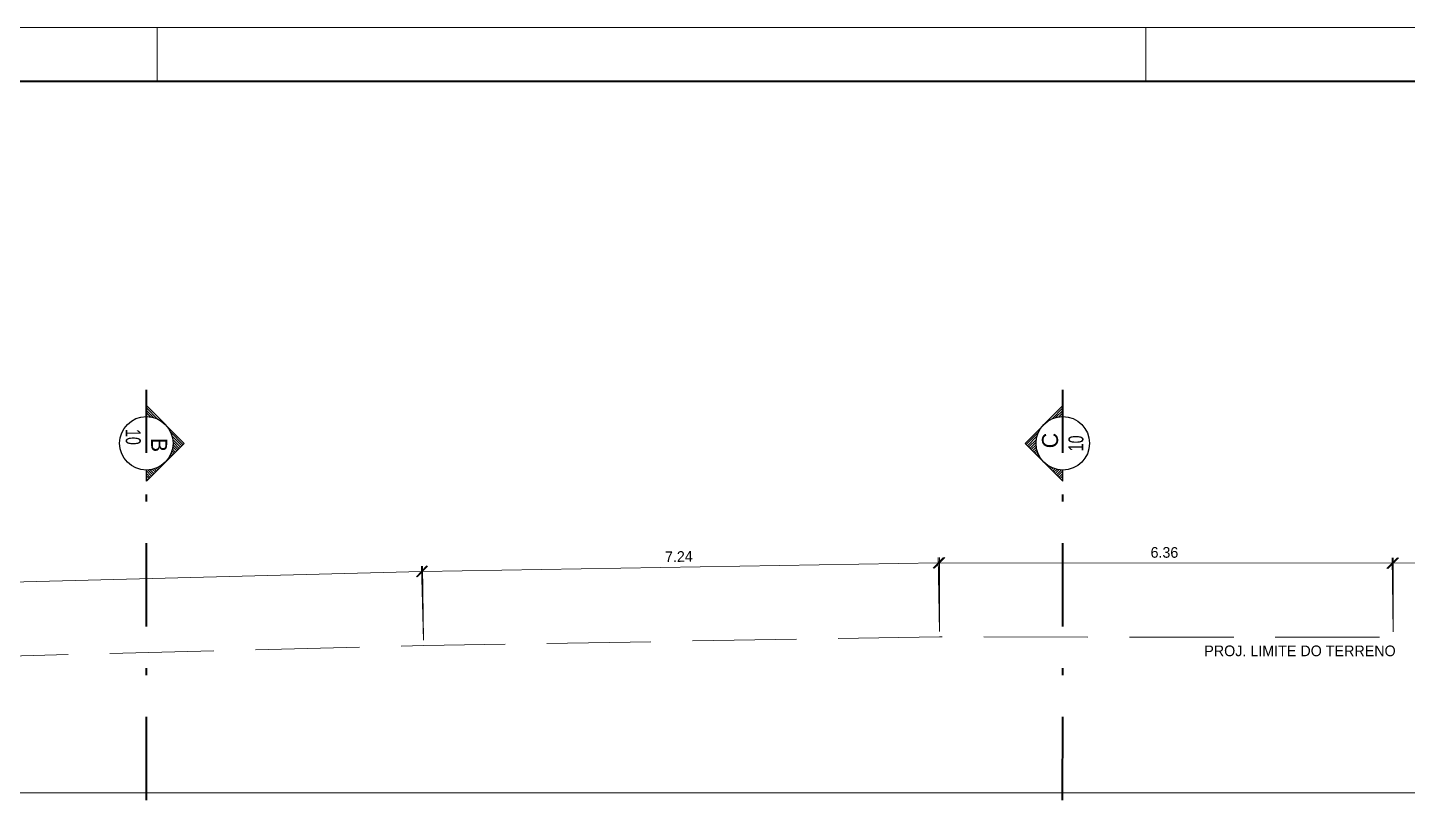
# Model space of a CAD drawing. Header units: metres. Extents: x -5.3 to 83.9, y -21.1 to 42.
# Drawn here: x 26.53 to 45.89, y 31.05 to 42.02 of the extents above; entities that cross this region are included whole.
import ezdxf
from ezdxf.enums import TextEntityAlignment as Align

# ---------------------------------------------------------------- set-up
doc = ezdxf.new("R2010")
doc.units = ezdxf.units.M
doc.header["$MEASUREMENT"] = 0
doc.linetypes.add('DGN Style 3', pattern=[2.04477, 1.46055, -0.58422])
doc.linetypes.add('DGN Style 4', pattern=[2.33834, 1.16844, -0.58422, 0.001461, -0.58422])
for name, color, linetype, lineweight in [('Level 23', 7, 'Continuous', 0), ('Level 24', 7, 'Continuous', 0), ('Level 28', 7, 'Continuous', 0), ('Level 54', 7, 'Continuous', 0), ('Level 63', 7, 'Continuous', 0)]:
    doc.layers.add(name, color=color, linetype=linetype, lineweight=lineweight)
doc.styles.add('Style-INTL_ENGINEERING', font='INTL_ENGINEERING.shx')
doc.dimstyles.get("Standard").update_dxf_attribs({"dimtxt": 0.18, "dimasz": 0.18, "dimexe": 0.18, "dimexo": 0.0625, "dimgap": 0.09, "dimtad": 0, "dimtih": 1, "dimtoh": 1, "dimdec": 4, "dimzin": 1, "dimdsep": 46, "dimtxsty": 'Standard', "dimcen": 0, "dimadec": 0, "dimazin": 0, "dimtfac": 1, "dimtdec": 4, "dimtofl": 0, "dimtmove": 0, "dimatfit": 3, "dimfxl": 0, "dimtolj": 1, "dimtzin": 1, "dimarcsym": 0})

# ---------------------------------------------------------------- blocks, each defined once
blk = doc.blocks.new('*D65')
at = {"layer": 'Defpoints'}
for p in [(25.485, 34.221), (18.906, 34.051), (32.09, 33.353), (18.933, 33.013)]:
    blk.add_point(p, dxfattribs=at)
at = {"layer": 'Level 23', "color": 2, "linetype": 'Continuous', "lineweight": 0}
for p, q in [((32.136, 34.468), (31.991, 34.315)), ((32.088, 33.427), (32.061, 34.465)), ((32.063, 34.391), (18.906, 34.051)), ((18.834, 33.975), (18.979, 34.128)), ((18.931, 33.088), (18.904, 34.126))]:
    blk.add_line(p, q, dxfattribs=at)
at = {"layer": 'Level 23', "color": 2, "linetype": 'Continuous', "lineweight": 0, "style": 'Style-INTL_ENGINEERING'}
blk.add_text('13.16', height=0.1492, rotation=1.4796, dxfattribs=at).set_placement((25.282, 34.365), align=Align.MIDDLE_LEFT)
blk = doc.blocks.new('_Oblique')
at = {"color": 0, "linetype": 'ByBlock', "lineweight": -2}
blk.add_line((0.5, 0.5), (-0.5, -0.5), dxfattribs=at)
blk = doc.blocks.new('*D66')
at = {"layer": 'Defpoints'}
for p in [(32.073, 34.391), (35.692, 34.451), (32.09, 33.353), (39.328, 33.473)]:
    blk.add_point(p, dxfattribs=at)
at = {"layer": 'Level 23', "color": 2, "linetype": 'Continuous', "lineweight": 0}
for p, q in [((32, 34.316), (32.146, 34.467)), ((32.089, 33.427), (32.072, 34.466)), ((39.311, 34.511), (32.073, 34.391)), ((39.384, 34.587), (39.238, 34.435)), ((39.327, 33.547), (39.31, 34.585))]:
    blk.add_line(p, q, dxfattribs=at)
at = {"layer": 'Level 23', "color": 2, "linetype": 'Continuous', "lineweight": 0, "style": 'Style-INTL_ENGINEERING'}
blk.add_text('7.24', height=0.1492, rotation=0.9467, dxfattribs=at).set_placement((35.477, 34.597), align=Align.MIDDLE_LEFT)
blk = doc.blocks.new('*D67')
at = {"layer": 'Defpoints'}
for p in [(39.329, 34.511), (42.511, 34.509), (39.328, 33.473), (45.693, 33.468)]:
    blk.add_point(p, dxfattribs=at)
at = {"layer": 'Level 23', "color": 2, "linetype": 'Continuous', "lineweight": 0}
for p, q in [((39.254, 34.437), (39.404, 34.586)), ((39.328, 33.547), (39.329, 34.586)), ((45.693, 34.506), (39.329, 34.511)), ((45.768, 34.581), (45.619, 34.432)), ((45.693, 33.542), (45.694, 34.581))]:
    blk.add_line(p, q, dxfattribs=at)
at = {"layer": 'Level 23', "color": 2, "linetype": 'Continuous', "lineweight": 0, "style": 'Style-INTL_ENGINEERING'}
blk.add_text('6.36', height=0.1492, rotation=359.9559, dxfattribs=at).set_placement((42.29, 34.658), align=Align.MIDDLE_LEFT)
blk = doc.blocks.new('*D68')
at = {"layer": 'Defpoints'}
for p in [(45.68, 34.506), (52.303, 34.588), (58.938, 33.63), (45.693, 33.468)]:
    blk.add_point(p, dxfattribs=at)
at = {"layer": 'Level 23', "color": 2, "linetype": 'Continuous', "lineweight": 0}
for p, q in [((58.925, 34.669), (45.68, 34.506)), ((58.999, 34.744), (58.851, 34.593)), ((58.937, 33.704), (58.924, 34.743)), ((45.606, 34.431), (45.754, 34.582)), ((45.692, 33.542), (45.679, 34.581))]:
    blk.add_line(p, q, dxfattribs=at)
at = {"layer": 'Level 23', "color": 2, "linetype": 'Continuous', "lineweight": 0, "style": 'Style-INTL_ENGINEERING'}
blk.add_text('13.25', height=0.1492, rotation=0.7022, dxfattribs=at).set_placement((52.063, 34.734), align=Align.MIDDLE_LEFT)
blk = doc.blocks.new('*D75')
at = {"layer": 'Defpoints'}
for p in [(25.361, 31.286), (48.407, 31.286), (2.314, 30.204), (48.407, 30.204)]:
    blk.add_point(p, dxfattribs=at)
at = {"layer": 'Level 23', "color": 2, "linetype": 'Continuous', "lineweight": 0}
for p, q in [((2.24, 31.211), (2.389, 31.36)), ((2.314, 30.278), (2.314, 31.36)), ((2.314, 31.286), (48.407, 31.286)), ((48.481, 31.36), (48.332, 31.211)), ((48.407, 30.278), (48.407, 31.36))]:
    blk.add_line(p, q, dxfattribs=at)
at = {"layer": 'Level 23', "color": 2, "linetype": 'Continuous', "lineweight": 0, "style": 'Style-INTL_ENGINEERING'}
blk.add_text('46.09', height=0.1492, dxfattribs=at).set_placement((25.07, 31.435), align=Align.MIDDLE_LEFT)
blk = doc.blocks.new('*U226')
at = {"layer": 'Level 28', "color": 2, "linetype": 'DGN Style 4', "lineweight": 40}
blk.add_line((-0.066, 17.718), (-0.067, 23.474), dxfattribs=at)
at = {"layer": 'Level 28', "color": 2, "linetype": 'Continuous', "lineweight": 30}
for p, q in [((-0.068, 23.099), (-0.068, 23.254)), ((-0.068, 23.254), (0.462, 22.724)), ((0.462, 22.724), (-0.067, 22.193)), ((-0.067, 22.193), (-0.068, 22.349))]:
    blk.add_line(p, q, dxfattribs=at)
at = {"layer": 'Level 28', "color": 2, "linetype": 'Continuous', "lineweight": 13}
for p, q in [((-0.068, 23.114), (-0.05, 23.098)), ((-0.067, 23.221), (0.089, 23.065)), ((-0.067, 23.185), (0.034, 23.086)), ((-0.067, 23.15), (-0.011, 23.094)), ((0.274, 22.88), (0.446, 22.707)), ((0.294, 22.824), (0.428, 22.69)), ((0.303, 22.78), (0.412, 22.672)), ((0.304, 22.674), (0.358, 22.62)), ((0.307, 22.741), (0.393, 22.654)), ((0.307, 22.705), (0.375, 22.636)), ((0.216, 22.479), (0.217, 22.476)), ((0.232, 22.498), (0.234, 22.495)), ((0.246, 22.519), (0.252, 22.513)), ((0.26, 22.54), (0.269, 22.531)), ((0.272, 22.564), (0.287, 22.549)), ((0.283, 22.588), (0.305, 22.565)), ((0.292, 22.615), (0.323, 22.583)), ((0.299, 22.643), (0.338, 22.601)), ((-0.068, 22.301), (-0.013, 22.247)), ((-0.067, 22.337), (0.004, 22.265)), ((-0.067, 22.267), (-0.031, 22.229)), ((-0.044, 22.349), (0.021, 22.283)), ((-0.013, 22.352), (0.039, 22.302)), ((0.017, 22.358), (0.058, 22.318)), ((0.045, 22.365), (0.074, 22.336)), ((0.071, 22.375), (0.093, 22.354)), ((0.095, 22.386), (0.11, 22.371)), ((0.119, 22.399), (0.128, 22.388)), ((0.14, 22.412), (0.146, 22.406)), ((0.161, 22.427), (0.164, 22.424)), ((-0.067, 22.23), (-0.049, 22.213)), ((-0.067, 22.196), (-0.067, 22.195))]:
    blk.add_line(p, q, dxfattribs=at)
at = {"layer": 'Level 28', "color": 2, "linetype": 'Continuous', "lineweight": 30}
blk.add_circle((-0.068, 22.725), 0.375, dxfattribs=at)
at = {"layer": 'Level 28', "color": 2, "linetype": 'Continuous', "lineweight": 13}
blk.add_arc((-0.068, 22.725), 0.375, 270.0007, 90.0007, dxfattribs=at)
for p in [(0.198, 22.46), (0.18, 22.442)]:
    blk.add_point(p, dxfattribs=at)
at = {"layer": 'Level 28', "color": 2, "linetype": 'Continuous', "lineweight": 13, "style": 'Style-INTL_ENGINEERING', "width": 0.714283}
blk.add_text('10', height=0.21, rotation=270.0007, dxfattribs=at).set_placement((-0.252, 22.703), align=Align.MIDDLE_RIGHT)
at = {"layer": 'Level 28', "color": 2, "linetype": 'Continuous', "lineweight": 30, "style": 'Style-INTL_ENGINEERING'}
blk.add_text('B', height=0.225, rotation=270.0007, dxfattribs=at).set_placement((-0.001, 22.802))
blk = doc.blocks.new('*U250')
at = {"layer": 'Level 28', "color": 2, "linetype": 'DGN Style 4', "lineweight": 40}
blk.add_line((0.066, 17.718), (0.067, 23.474), dxfattribs=at)
at = {"layer": 'Level 28', "color": 2, "linetype": 'Continuous', "lineweight": 30}
for p, q in [((0.068, 23.254), (-0.462, 22.724)), ((0.068, 23.099), (0.068, 23.254)), ((-0.462, 22.724), (0.067, 22.193)), ((0.067, 22.193), (0.068, 22.349))]:
    blk.add_line(p, q, dxfattribs=at)
at = {"layer": 'Level 28', "color": 2, "linetype": 'Continuous', "lineweight": 13}
for p, q in [((0.068, 23.221), (-0.088, 23.065)), ((0.067, 23.185), (-0.033, 23.086)), ((0.067, 23.15), (0.012, 23.094)), ((0.068, 23.114), (0.051, 23.098)), ((-0.273, 22.88), (-0.446, 22.707)), ((-0.294, 22.824), (-0.428, 22.69)), ((-0.302, 22.78), (-0.411, 22.672)), ((-0.306, 22.741), (-0.393, 22.654)), ((-0.306, 22.705), (-0.375, 22.636)), ((-0.303, 22.674), (-0.357, 22.62)), ((-0.298, 22.643), (-0.338, 22.601)), ((-0.291, 22.615), (-0.323, 22.583)), ((-0.282, 22.588), (-0.305, 22.565)), ((-0.271, 22.564), (-0.287, 22.549)), ((-0.259, 22.54), (-0.268, 22.531)), ((-0.246, 22.519), (-0.252, 22.513)), ((-0.231, 22.498), (-0.234, 22.495)), ((-0.216, 22.479), (-0.216, 22.476)), ((-0.161, 22.427), (-0.163, 22.424)), ((-0.14, 22.412), (-0.146, 22.406)), ((-0.118, 22.399), (-0.128, 22.388)), ((-0.095, 22.386), (-0.11, 22.371)), ((-0.071, 22.375), (-0.093, 22.354)), ((-0.045, 22.365), (-0.074, 22.336)), ((-0.017, 22.358), (-0.057, 22.318)), ((0.013, 22.352), (-0.039, 22.302)), ((0.045, 22.349), (-0.021, 22.283)), ((0.067, 22.337), (-0.004, 22.265)), ((0.068, 22.301), (0.013, 22.247)), ((0.068, 22.267), (0.032, 22.229)), ((0.067, 22.23), (0.05, 22.213)), ((0.067, 22.196), (0.067, 22.195))]:
    blk.add_line(p, q, dxfattribs=at)
at = {"layer": 'Level 28', "color": 2, "linetype": 'Continuous', "lineweight": 30}
blk.add_circle((0.068, 22.725), 0.375, dxfattribs=at)
at = {"layer": 'Level 28', "color": 2, "linetype": 'Continuous', "lineweight": 13, "extrusion": (0, 0, -1)}
blk.add_arc((-0.068, 22.725), 0.375, 270.0007, 90.0007, dxfattribs=at)
at = {"layer": 'Level 28', "color": 2, "linetype": 'Continuous', "lineweight": 13}
for p in [(-0.198, 22.46), (-0.18, 22.442)]:
    blk.add_point(p, dxfattribs=at)
at = {"layer": 'Level 28', "color": 2, "linetype": 'Continuous', "lineweight": 30, "style": 'Style-INTL_ENGINEERING'}
blk.add_text('C', height=0.225, rotation=89.9993, dxfattribs=at).set_placement((-0.224, 22.655), align=Align.TOP_LEFT)
at = {"layer": 'Level 28', "color": 2, "linetype": 'Continuous', "lineweight": 13, "style": 'Style-INTL_ENGINEERING', "width": 0.714283}
blk.add_text('10', height=0.21, rotation=89.9993, dxfattribs=at).set_placement((0.252, 22.835), align=Align.MIDDLE_RIGHT)

msp = doc.modelspace()

# ---------------------------------------------------------------- linework, layer by layer
at = {"layer": 'Level 54', "color": 131, "linetype": 'DGN Style 3', "lineweight": 0, "flags": 128}
msp.add_lwpolyline([(2.358, 33.328), (1.811, -6.255), (18.717, -6.212), (31.612, -6.518), (38.43, -6.548), (45.404, -6.752), (59.403, -7.053), (58.938, 33.63), (45.693, 33.468), (39.328, 33.473), (32.09, 33.353), (18.933, 33.013)], close=True, dxfattribs=at)
at = {"layer": 'Level 63', "color": 131, "linetype": 'Continuous', "lineweight": 0}
for p, q in [((28.351, 42.02), (28.351, 41.27)), ((42.225, 42.02), (42.225, 41.27))]:
    msp.add_line(p, q, dxfattribs=at)
at = {"layer": 'Level 63', "color": 131, "linetype": 'Continuous', "lineweight": 40}
msp.add_line((-3.45, 41.271), (83.101, 41.27), dxfattribs=at)
at = {"layer": 'Level 63', "color": 131, "linetype": 'Continuous', "lineweight": 0, "flags": 128}
msp.add_lwpolyline([(83.851, 42.02), (-5.325, 42.02), (-5.325, -21.055), (83.851, -21.055)], close=True, dxfattribs=at)
at = {"layer": 'Level 63', "color": 131, "linetype": 'Continuous', "lineweight": 13, "flags": 128}
msp.add_lwpolyline([(75.601, -20.306), (-3.45, -20.306), (-3.45, 41.271), (75.601, 41.271)], close=True, dxfattribs=at)

# ---------------------------------------------------------------- block references
at = {"layer": 'Level 28', "color": 2, "linetype": 'Continuous', "lineweight": 30}
for name, p in [('*U226', (28.267, 13.464)), ('*U250', (40.99, 13.464))]:
    msp.add_blockref(name, p, dxfattribs=at)

# ---------------------------------------------------------------- texts
at = {"layer": 'Level 24', "color": 2, "linetype": 'Continuous', "lineweight": 13, "insert": (44.386, 33.276), "char_height": 0.15, "attachment_point": 5, "line_spacing_factor": 1.200006, "style": 'Style-INTL_ENGINEERING'}
msp.add_mtext('PROJ. LIMITE DO TERRENO\\P', dxfattribs=at)

# ---------------------------------------------------------------- dimensions: what is measured, and where the dimension line sits
at = {"layer": 'Level 23', "color": 2, "linetype": 'Continuous', "lineweight": 0}
for base, p1, p2, angle, picture, middle in [((32.073, 34.391), (39.328, 33.473), (32.09, 33.353), 180.9467, '*D66', (35.692, 34.451)), ((39.329, 34.5114), (45.6927, 33.4679), (39.3282, 33.4728), 179.9559, '*D67', (42.5112, 34.5089)), ((45.68, 34.506), (58.938, 33.63), (45.693, 33.468), 180.7022, '*D68', (52.303, 34.588)), ((18.906, 34.051), (32.09, 33.353), (18.933, 33.013), 181.4796, '*D65', (25.485, 34.221))]:
    dim = msp.add_linear_dim(base=base, p1=p1, p2=p2, angle=angle, dimstyle='Standard', override={"dimtxt": 0.14925, "dimasz": 0.14925, "dimexe": 0.07425, "dimexo": 0.07425, "dimgap": 0.07425, "dimtad": 1, "dimtih": 0, "dimtoh": 0, "dimdec": 2, "dimzin": 3, "dimtxsty": 'Style-INTL_ENGINEERING', "dimblk": 'Oblique', "dimclre": 2, "dimtdec": 2, "dimatfit": 1, "dimtolj": 0, "dimtzin": 3, "dimlwe": 0}, dxfattribs=at)
    dim.commit()
    dim.dimension.update_dxf_attribs({"geometry": picture, "text_midpoint": middle})
dim = msp.add_linear_dim(base=(48.407, 31.286), p1=(2.314, 30.204), p2=(48.407, 30.204), dimstyle='Standard', override={"dimtxt": 0.14925, "dimasz": 0.14925, "dimexe": 0.07425, "dimexo": 0.07425, "dimgap": 0.07425, "dimtad": 1, "dimtih": 0, "dimtoh": 0, "dimdec": 2, "dimzin": 3, "dimtxsty": 'Style-INTL_ENGINEERING', "dimblk": 'Oblique', "dimclre": 2, "dimtdec": 2, "dimatfit": 1, "dimtolj": 0, "dimtzin": 3, "dimlwe": 0}, dxfattribs=at)
dim.commit()
dim.dimension.update_dxf_attribs({"geometry": '*D75', "text_midpoint": (25.361, 31.286)})

doc.saveas('drawing.dxf')
